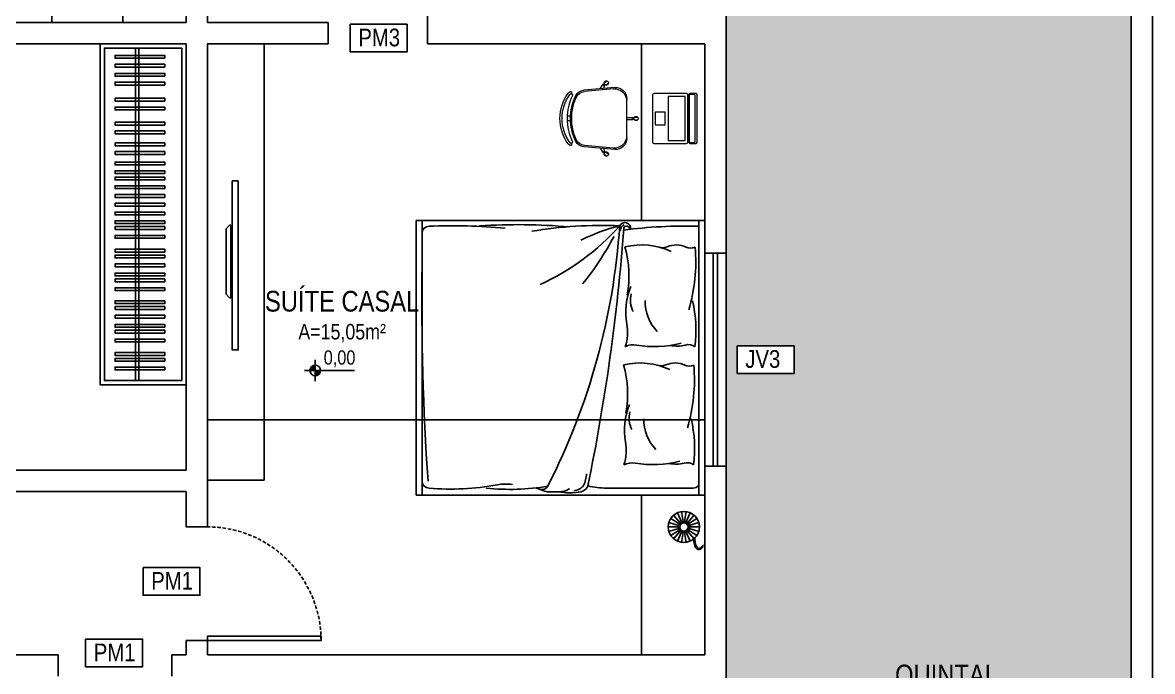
# Model space of a CAD drawing. Header units: millimetres. Extents: x -6300 to 1991, y -4770 to 4545.
# Drawn here: x -1265 to -470, y -3169 to -2712 of the extents above; entities that cross this region are included whole.
import ezdxf
from ezdxf.enums import TextEntityAlignment as Align

# ---------------------------------------------------------------- set-up
doc = ezdxf.new("R2010")
doc.units = ezdxf.units.MM
doc.header["$LTSCALE"] = 20
doc.header["$MEASUREMENT"] = 0
doc.linetypes.add('HIDDEN2', pattern=[0.1875, 0.125, -0.0625])
doc.layers.get('0').update_dxf_attribs({"linetype": 'CONTINUOUS'})
doc.layers.get('DEFPOINTS').update_dxf_attribs({"linetype": 'CONTINUOUS'})
for name, color, linetype, lineweight in [('E-Lay-9', 9, 'CONTINUOUS', 9), ('E-Pen-C', 4, 'CONTINUOUS', 15), ('E-Pen-G', 3, 'CONTINUOUS', 30), ('E-Txt-W', 7, 'CONTINUOUS', 20)]:
    doc.layers.add(name, color=color, linetype=linetype, lineweight=lineweight)
doc.layers.add('E-txt-g', color=3, linetype='CONTINUOUS')
doc.layers.add('HIDROSSANITÁRIO', color=8, linetype='CONTINUOUS')
doc.styles.add('F2', font='ARIALN.TTF')
doc.styles.add('REG60', font='romans.shx', dxfattribs={"width": 0.8, "height": 0.15})
doc.styles.add('REG80', font='romans.shx', dxfattribs={"width": 0.8, "height": 0.2})
doc.dimstyles.new('DIMENSION-1', dxfattribs={"dimtxt": 0.145, "dimasz": 0.07, "dimexe": 1, "dimexo": 0, "dimgap": 0.12, "dimtad": 1, "dimzin": 7, "dimdsep": 46, "dimtxsty": 'F2', "dimblk1": 'TRACO', "dimblk2": 'TRACO', "dimsah": 1, "dimcen": 1, "dimse1": 1, "dimse2": 1, "dimclrd": 4, "dimclre": 256, "dimclrt": 4, "dimadec": 8, "dimazin": 0, "dimtfac": 1, "dimtix": 1, "dimtmove": 2, "dimatfit": 3, "dimldrblk": 'TRACO', "dimfxl": 1, "dimtolj": 1, "dimtzin": 0, "dimarcsym": 0})

# ---------------------------------------------------------------- blocks, each defined once
blk = doc.blocks.new('TXT-AMB75')
at = {"layer": 'E-txt-g', "style": 'REG80', "width": 0.8, "flags": 8}
blk.add_attdef('TXT', text='', height=0.2, dxfattribs=at).set_placement((0.005, 0.296), align=Align.CENTER)
at = {"layer": 'E-Txt-W', "style": 'REG60', "width": 0.8, "flags": 8}
blk.add_attdef('TXT', text='', height=0.15, dxfattribs=at).set_placement((0.005, 0.027), align=Align.CENTER)
blk = doc.blocks.new('NV')
at = {"color": 4, "linetype": 'ByBlock', "ltscale": 0.5}
for p, q in [((-1.414, -0.142), (-1.414, 0.107)), ((-1.539, -0.018), (-0.953, -0.018))]:
    blk.add_line(p, q, dxfattribs=at)
at = {"color": 4, "ltscale": 2.5}
blk.add_circle((-1.414, -0.018), 0.0622, dxfattribs=at)
at = {"color": 4}
for points in [[(-1.414, -0.018), (-1.458, 0.026), (-1.476, -0.018), (-1.472, 0.006)], [(-1.414, -0.018), (-1.414, 0.045), (-1.458, 0.026), (-1.438, 0.04)], [(-1.414, -0.018), (-1.352, -0.018), (-1.37, -0.062), (-1.357, -0.041)], [(-1.414, -0.018), (-1.37, -0.062), (-1.414, -0.08), (-1.39, -0.075)]]:
    blk.add_solid(points, dxfattribs=at)
at = {"layer": 'E-Txt-W', "color": 4, "ltscale": 2.5, "style": 'F2'}
blk.add_attdef('COTAPISO', (-1.306, 0.073), '', height=0.15, dxfattribs=at)
blk = doc.blocks.new('Cadeira')
at = {"layer": 'E-Lay-9', "color": 8}
for p, q in [((-0.1393, 0), (0.1393, 0)), ((-0.0093, 0.0535), (-0.0093, 0.0769)), ((-0.0075, 0), (-0.0075, 0.0425)), ((-0.0075, 0.0425), (-0.0056, 0.0425)), ((0.0056, 0.0425), (0.0075, 0.0425)), ((0.0075, 0), (0.0075, 0.0425)), ((0.0096, 0.0535), (0.0096, 0.0769)), ((-0.25, -0.1588), (-0.265, -0.1409)), ((-0.2355, -0.1467), (-0.2505, -0.1288)), ((-0.2298, -0.1563), (-0.2313, -0.1575)), ((-0.2144, -0.1618), (-0.2298, -0.1563)), ((-0.2192, -0.0836), (-0.1996, -0.3023)), ((-0.2087, -0.0936), (-0.1898, -0.2982)), ((0.2087, -0.0936), (0.1898, -0.2982)), ((0.2192, -0.0836), (0.1996, -0.3023)), ((0.2144, -0.1618), (0.2298, -0.1563)), ((0.2298, -0.1563), (0.2313, -0.1575)), ((0.2355, -0.1467), (0.2505, -0.1288)), ((0.25, -0.1588), (0.265, -0.1409)), ((-0.2398, -0.1647), (-0.2413, -0.1659)), ((-0.2133, -0.1847), (-0.2413, -0.1659)), ((0.2133, -0.1847), (0.2413, -0.1659)), ((0.2398, -0.1647), (0.2413, -0.1659)), ((-0.0175, -0.3961), (-0.0175, -0.4196)), ((0.0175, -0.3961), (0.0175, -0.4196))]:
    blk.add_line(p, q, dxfattribs=at)
blk.add_lwpolyline([(0.1631, -0.3812, -0.237888), (-0.1631, -0.3812, 0.605717), (-0.1738, -0.3953, 0.122717), (-0.17, -0.4, 0.323529), (0.17, -0.4, 0.122717), (0.1738, -0.3953, 0.605717)], format="xyb", close=True, dxfattribs=at)
for centre in [(0, 0.0466), (-0.2382, -0.1579), (0.2382, -0.1579)]:
    blk.add_circle(centre, 0.005, dxfattribs=at)
for centre, radius, start, end in [((0.0001, 0.0652), 0.015, 281.63338, 257.45365), ((-0.1393, -0.08), 0.08, 90, 182.56924), ((0, 0.0475), 0.0075, 221.81031, 318.18969), ((0.1393, -0.08), 0.08, 357.43076, 90), ((-0.1202, -0.0886), 0.0887, 95.59249, 183.25223), ((0.1202, -0.0886), 0.0887, 356.74777, 84.40751), ((-0.2502, -0.1438), 0.015, 322.54635, 298.36662), ((-0.2388, -0.1573), 0.0075, 261.81031, 358.18969), ((0.2388, -0.1573), 0.0075, 181.81031, 278.18969), ((0.2502, -0.1438), 0.015, 241.63338, 217.45365), ((-0.1299, -0.296), 0.07, 185.12125, 243.60471), ((-0.1201, -0.2918), 0.07, 185.2999, 245.73609), ((0.1201, -0.2918), 0.07, 294.26391, 354.7001), ((0.1299, -0.296), 0.07, 296.39529, 354.87875), ((-0.1819, -0.3961), 0.00782, 29.81088, 225.32554), ((-0.1625, -0.39), 0.0125, 205.14546, 233.1301), ((0, -0.0343), 0.3622, 243.60471, 296.39529), ((0, -0.0254), 0.3622, 245.73609, 294.26391), ((0.1819, -0.3961), 0.00782, 314.67446, 150.18912), ((-0.1625, -0.39), 0.0275, 205.14546, 233.45713), ((0, -0.1648), 0.3052, 234.12379, 305.87621), ((0.1625, -0.39), 0.0275, 306.54287, 334.85454)]:
    blk.add_arc(centre, radius, start, end, dxfattribs=at)
blk = doc.blocks.new('Notebook')
at = {"layer": 'E-Lay-9', "color": 8}
for p, q in [((-0.175, 0.305), (-0.175, 0.3)), ((-0.175, 0.3), (-0.175, 0.265)), ((0.165, 0.315), (-0.165, 0.315)), ((-0.165, 0.255), (0.165, 0.255)), ((0.175, 0.3), (0.175, 0.305)), ((0.175, 0.265), (0.175, 0.3))]:
    blk.add_line(p, q, dxfattribs=at)
for points in [[(-0.165, 0), (0.165, 0, 0.414214), (0.175, 0.01), (0.175, 0.24, 0.414214), (0.165, 0.25), (-0.165, 0.25, 0.414214), (-0.175, 0.24), (-0.175, 0.01, 0.414214)], [(-0.165, 0.26), (0.165, 0.26, 0.414214), (0.17, 0.265), (0.17, 0.295, 0.414214), (0.165, 0.3), (-0.165, 0.3, 0.414214), (-0.17, 0.295), (-0.17, 0.265, 0.414214)]]:
    blk.add_lwpolyline(points, format="xyb", close=True, dxfattribs=at)
for points in [[(-0.105, 0.25), (-0.145, 0.25), (-0.145, 0.255), (-0.105, 0.255)], [(0.105, 0.25), (0.145, 0.25), (0.145, 0.255), (0.105, 0.255)], [(-0.155, 0.11), (0.155, 0.11), (0.155, 0.23), (-0.155, 0.23)], [(-0.045, 0.02), (0.045, 0.02), (0.045, 0.09), (-0.045, 0.09)]]:
    blk.add_lwpolyline(points, close=True, dxfattribs=at)
for centre, start, end in [((-0.165, 0.305), 90, 180), ((-0.165, 0.265), 180, 270), ((0.165, 0.305), 0, 90), ((0.165, 0.265), 270, 360)]:
    blk.add_arc(centre, 0.01, start, end, dxfattribs=at)
blk = doc.blocks.new('TRACO')
at = {"layer": 'E-Pen-C'}
for p, q in [((-1, 0), (1, 0)), ((0, 1), (0, -1))]:
    blk.add_line(p, q, dxfattribs=at)
at = {"layer": 'E-Pen-G'}
blk.add_line((0, 0), (0, 0), dxfattribs=at)
blk = doc.blocks.new('*D1147')
at = {"layer": 'DEFPOINTS', "color": 0, "linetype": 'Continuous'}
for p in [(-784.71, -2991.93), (-1134.71, -3006.34, -182.96), (-784.71, -3011.15, -182.96)]:
    blk.add_point(p, dxfattribs=at)
at = {"layer": 'HIDROSSANITÁRIO', "color": 4, "linetype": 'Continuous', "lineweight": -2}
blk.add_line((-1134.64, -2991.93), (-784.78, -2991.93), dxfattribs=at)
at = {"layer": 'HIDROSSANITÁRIO', "color": 4, "linetype": 'Continuous', "lineweight": -2, "xscale": 0.07, "yscale": 0.07, "zscale": 0.07, "rotation": 180}
blk.add_blockref('TRACO', (-1134.71, -2991.93), dxfattribs=at)
at = {"layer": 'HIDROSSANITÁRIO', "color": 4, "linetype": 'Continuous', "lineweight": -2, "xscale": 0.07, "yscale": 0.07, "zscale": 0.07}
blk.add_blockref('TRACO', (-784.71, -2991.93), dxfattribs=at)
at = {"layer": 'HIDROSSANITÁRIO', "color": 4, "linetype": 'Continuous', "insert": (-959.71, -2991.74), "char_height": 0.145, "attachment_point": 5, "style": 'F2'}
blk.add_mtext('\\A1;350.00', dxfattribs=at)

msp = doc.modelspace()

# ---------------------------------------------------------------- hatches: boundary and pattern name
at = {"layer": 'HIDROSSANITÁRIO', "linetype": 'Continuous'}
h = msp.add_hatch(dxfattribs=at)
h.set_pattern_fill('PATIO3', color=8, scale=60, style=0, pattern_type=2)
h.set_pattern_definition([(243.4349, (-158282.17, -6495.51), (60.0000786, 59.9999495), [20.1246, -114.03948]), (153.4349, (-158270.17, -6501.51), (59.9999495, -60.0000786), [13.41642, -120.74766]), (153.4349, (-158255.17, -6501.51), (59.9999495, -60.0000786), [13.41642, -120.74766]), (243.4349, (-158267.17, -6495.51), (60.0000786, 59.9999495), [6.70818, -127.4559]), (153.4349, (-158240.17, -6501.51), (59.9999495, -60.0000786), [13.41642, -120.74766]), (243.4349, (-158252.17, -6495.51), (60.0000786, 59.9999495), [13.41642, -120.74766]), (158.1986, (-158234.171, -6496.709), (-180.0000164, 59.9999946), [3.23112, -319.87878]), (243.4349, (-158237.17, -6495.51), (60.0000786, 59.9999495), [6.70818, -127.4559]), (154.9831, (-158234.171, -6511.7094), (-779.99997481, 360.000110015), [9.93174, -983.24496]), (63.4349, (-158252.17, -6525.51), (-60.0000786, -59.9999495), [20.1246, -114.03948]), (153.4349, (-158246.17, -6513.51), (59.9999495, -60.0000786), [13.41642, -120.74766]), (63.4349, (-158267.17, -6525.51), (-60.0000786, -59.9999495), [6.70818, -127.4559]), (153.4349, (-158261.17, -6513.51), (59.9999495, -60.0000786), [13.41642, -120.74766]), (153.4349, (-158276.17, -6513.51), (59.9999495, -60.0000786), [13.41642, -120.74766]), (63.4349, (-158282.17, -6525.51), (-60.0000786, -59.9999495), [20.1246, -114.03948]), (63.4349, (-158243.17, -6537.51), (-60.0000786, -59.9999495), [20.1246, -114.03948]), (153.4349, (-158237.17, -6525.51), (59.9999495, -60.0000786), [13.41642, -120.74766]), (153.4349, (-158252.17, -6525.51), (59.9999495, -60.0000786), [13.41642, -120.74766]), (63.4349, (-158273.17, -6537.51), (-60.0000786, -59.9999495), [13.41642, -120.74766]), (153.4349, (-158267.17, -6525.51), (59.9999495, -60.0000786), [13.41642, -120.74766]), (153.4349, (-158282.17, -6525.51), (59.9999495, -60.0000786), [13.41642, -120.74766]), (63.4349, (-158294.17, -6549.51), (-60.0000786, -59.9999495), [20.1246, -114.03948]), (153.4349, (-158234.17, -6534.51), (59.9999495, -60.0000786), [6.70818, -127.4559]), (153.4349, (-158243.17, -6537.51), (59.9999495, -60.0000786), [13.41642, -120.74766]), (153.4349, (-158258.17, -6537.51), (59.9999495, -60.0000786), [13.41642, -120.74766]), (153.4349, (-158273.17, -6537.51), (59.9999495, -60.0000786), [13.41642, -120.74766]), (153.4349, (-158288.17, -6537.51), (59.9999495, -60.0000786), [6.70818, -127.4559]), (153.4349, (-158234.17, -6549.51), (59.9999495, -60.0000786), [13.41642, -120.74766]), (63.4349, (-158252.17, -6555.51), (-60.0000786, -59.9999495), [13.41642, -120.74766]), (153.4349, (-158249.17, -6549.51), (59.9999495, -60.0000786), [13.41642, -120.74766]), (243.4349, (-158276.17, -6543.51), (60.0000786, 59.9999495), [13.41642, -120.74766]), (153.4349, (-158264.17, -6549.51), (59.9999495, -60.0000786), [13.41642, -120.74766]), (153.4349, (-158279.17, -6549.51), (59.9999495, -60.0000786), [13.41642, -120.74766]), (154.9831, (-158285.171, -6501.5094), (-779.99997481, 360.000110015), [9.93174, -983.24496]), (158.1986, (-158291.171, -6513.509), (-180.0000164, 59.9999946), [3.23112, -319.87878]), (243.4349, (-158255.17, -6531.51), (60.0000786, 59.9999495), [20.1246, -114.03948]), (63.4349, (-158261.17, -6513.51), (-60.0000786, -59.9999495), [6.70818, -127.4559])])
h.paths.add_polyline_path([(-2684.708, -3137.168), (-2569.31, -3137.274), (-2569.708, -3137.168), (-2569.718, -2562.24), (-1149.708, -2562.24), (-1149.708, -2447.168), (-1149.708, -2077.168), (-1513.283, -2077.168), (-1516.936, -2117.168), (-1527.283, -2153.485), (-1547.63, -2184.338), (-1580.967, -2217.588), (-1616.68, -2238.198), (-1653.909, -2249.197), (-1676.688, -2251.398), (-2684.708, -2251.398)])
h.paths.add_polyline_path([(-1778.299, -2460.83), (-1730.365, -2488.419), (-1492.577, -2483.052), (-1372.476, -2480.258), (-1336.859, -2469.952), (-1324.644, -2401.076), (-1325.813, -2353.775), (-1336.112, -2321.369), (-1347.614, -2304.043), (-1426.348, -2295.734), (-1653.57, -2292.825), (-1719.591, -2296.372), (-1781.491, -2310.505), (-1785.903, -2344.296), (-1785.833, -2443.473), (-1781.029, -2460.254)], flags=16)
h.paths.add_polyline_path([(-2014.328, -2428.812), (-2014.328, -2425.079), (-2015.756, -2425.364), (-2016.967, -2426.173)], flags=24)
h.paths.add_polyline_path([(-2014.328, -2428.812), (-2016.967, -2426.173), (-2017.776, -2427.384), (-2018.061, -2428.812)], flags=24)
h.paths.add_polyline_path([(-2014.328, -2428.812), (-2010.596, -2428.812), (-2010.88, -2430.24), (-2011.689, -2431.451)], flags=24)
h.paths.add_polyline_path([(-2014.328, -2428.812), (-2011.689, -2431.451), (-2012.9, -2432.26), (-2014.328, -2432.544)], flags=24)
edge = h.paths.add_edge_path(flags=16)
edge.add_line((-2014.328, -2436.277), (-2014.328, -2421.347))
edge = h.paths.add_edge_path(flags=16)
edge.add_arc((-2014.328, -2428.812), 3.732, 0, 360)
edge = h.paths.add_edge_path(flags=16)
edge.add_line((-2021.793, -2428.812), (-1986.681, -2428.812))
h.paths.add_polyline_path([(-2011.361, -2429.701), (-1979.24, -2429.701), (-1979.24, -2411.672), (-2011.361, -2411.672)], flags=24)
h.paths.add_polyline_path([(-2048.842, -2391.397), (-1941.943, -2391.397), (-1941.943, -2368.766), (-2048.842, -2368.766)], flags=24)
h.paths.add_polyline_path([(-2029.499, -2412.463), (-1961.286, -2412.463), (-1961.286, -2392.748), (-2029.499, -2392.748)], flags=24)
h.paths.add_polyline_path([(-2582.402, -2460.827), (-2534.468, -2488.415), (-2296.68, -2483.049), (-2176.579, -2480.255), (-2140.962, -2469.949), (-2128.748, -2401.072), (-2129.916, -2353.772), (-2140.215, -2321.366), (-2151.717, -2304.04), (-2230.452, -2295.731), (-2457.673, -2292.822), (-2523.695, -2296.369), (-2585.594, -2310.502), (-2590.007, -2344.292), (-2589.936, -2443.469), (-2585.132, -2460.25)], flags=16)
h.paths.add_polyline_path([(-2661.5, -2412.762), (-2621.471, -2412.762), (-2621.471, -2432.229), (-2661.5, -2432.229)], flags=16)
h.paths.add_polyline_path([(-2681.202, -2614.344), (-2681.202, -2314.344), (-2684.202, -2314.344), (-2684.202, -2614.344)], flags=16)
h.paths.add_polyline_path([(-2681.202, -3064.709), (-2681.202, -2714.344), (-2684.202, -2714.344), (-2684.202, -3064.709)], flags=16)
h.paths.add_polyline_path([(-2661.5, -2829.146), (-2621.471, -2829.146), (-2621.471, -2848.613), (-2661.5, -2848.613)], flags=16)
h.paths.add_polyline_path([(-2039.604, -2472.32), (-1931.699, -2472.32), (-1931.699, -2451.877), (-2039.604, -2451.877)], flags=24)
h.paths.add_polyline_path([(-2052.038, -2455.539), (-1906.714, -2455.539), (-1906.714, -2439.217), (-2052.038, -2439.217)], flags=24)
h.paths.add_polyline_path([(-1275.216, -2118.684), (-1097.316, -2118.684), (-1097.316, -2091.463), (-1275.216, -2091.463)], flags=9)
at = {"layer": 'HIDROSSANITÁRIO'}
h = msp.add_hatch(dxfattribs=at)
h.set_pattern_fill('GRASS', color=8, scale=20, style=0)
h.set_pattern_definition([(90, (-158294.171, -6555.51), (-14.1421356, 14.1421356), [3.75, -24.5342713]), (45, (-158294.171, -6555.51), (-14.1421356, 14.1421356), [3.75, -16.25]), (135, (-158294.171, -6555.51), (-14.1421356, -14.1421356), [3.75, -16.25])])
h.paths.add_polyline_path([(-1014.708, -3662.168), (-769.708, -3662.168), (-769.708, -2447.168), (-484.708, -2447.168), (-484.708, -3797.168), (-1014.708, -3797.168)])
h.paths.add_polyline_path([(-761.03, -3559.14), (-721.001, -3559.14), (-721.001, -3578.607), (-761.03, -3578.607)], flags=16)
h.paths.add_polyline_path([(-761.909, -3311.468), (-721.88, -3311.468), (-721.88, -3330.934), (-761.909, -3330.934)], flags=16)
h.paths.add_polyline_path([(-633.514, -3220.209), (-633.514, -3216.476), (-634.943, -3216.761), (-636.154, -3217.57)], flags=24)
h.paths.add_polyline_path([(-633.514, -3220.209), (-636.154, -3217.57), (-636.963, -3218.781), (-637.247, -3220.209)], flags=24)
h.paths.add_polyline_path([(-633.514, -3220.209), (-629.782, -3220.209), (-630.066, -3221.637), (-630.875, -3222.848)], flags=24)
h.paths.add_polyline_path([(-633.514, -3220.209), (-630.875, -3222.848), (-632.086, -3223.657), (-633.514, -3223.941)], flags=24)
edge = h.paths.add_edge_path(flags=16)
edge.add_line((-633.514, -3227.674), (-633.514, -3212.744))
edge = h.paths.add_edge_path(flags=16)
edge.add_arc((-633.514, -3220.209), 3.732, 0, 360)
edge = h.paths.add_edge_path(flags=16)
edge.add_line((-640.979, -3220.209), (-605.868, -3220.209))
h.paths.add_polyline_path([(-630.547, -3221.098), (-598.426, -3221.098), (-598.426, -3203.069), (-630.547, -3203.069)], flags=24)
h.paths.add_polyline_path([(-654.764, -3183.901), (-574.395, -3183.901), (-574.395, -3159.942), (-654.764, -3159.942)], flags=24)
h.paths.add_polyline_path([(-648.686, -3203.86), (-580.472, -3203.86), (-580.472, -3184.145), (-648.686, -3184.145)], flags=24)
h.paths.add_polyline_path([(-761.909, -2939.684), (-721.88, -2939.684), (-721.88, -2959.15), (-761.909, -2959.15)], flags=16)
h.paths.add_polyline_path([(-639.42, -3441.608), (-599.837, -3441.608), (-599.837, -3411.421), (-639.42, -3411.421)], flags=24)
h.paths.add_polyline_path([(-626.468, -3238.328), (-576.827, -3238.328), (-576.827, -3222.006), (-626.468, -3222.006)], flags=24)
h = msp.add_hatch(dxfattribs=at)
h.set_pattern_fill('ANSI37,_O', color=8, scale=400, angle=45)
h.set_pattern_definition([(90, (-158294.17, -6555.51), (-50, 1e-14), []), (180, (-158294.17, -6555.51), (-1e-14, -50), [])])
h.paths.add_polyline_path([(-2069.708, -2712.168), (-1149.708, -2712.168), (-1149.708, -2562.168), (-2069.708, -2562.168)])
h.paths.add_polyline_path([(-1629.749, -2640.238), (-1541.702, -2640.238), (-1541.702, -2618.368), (-1629.749, -2618.368)], flags=24)
h.paths.add_polyline_path([(-1619.832, -2661.679), (-1551.619, -2661.679), (-1551.619, -2641.964), (-1619.832, -2641.964)], flags=24)
h.paths.add_polyline_path([(-1604.661, -2678.028), (-1604.661, -2674.296), (-1606.09, -2674.58), (-1607.3, -2675.389)], flags=24)
h.paths.add_polyline_path([(-1604.661, -2678.028), (-1607.3, -2675.389), (-1608.11, -2676.6), (-1608.394, -2678.028)], flags=24)
h.paths.add_polyline_path([(-1604.661, -2678.028), (-1600.929, -2678.028), (-1601.213, -2679.457), (-1602.022, -2680.667)], flags=24)
h.paths.add_polyline_path([(-1604.661, -2678.028), (-1602.022, -2680.667), (-1603.233, -2681.477), (-1604.661, -2681.761)], flags=24)
edge = h.paths.add_edge_path(flags=16)
edge.add_line((-1604.661, -2685.493), (-1604.661, -2670.563))
edge = h.paths.add_edge_path(flags=16)
edge.add_arc((-1604.661, -2678.028), 3.732, 0, 360)
edge = h.paths.add_edge_path(flags=16)
edge.add_line((-1612.126, -2678.028), (-1577.014, -2678.028))
h.paths.add_polyline_path([(-1601.694, -2678.917), (-1569.573, -2678.917), (-1569.573, -2660.889), (-1601.694, -2660.889)], flags=24)
h.paths.add_polyline_path([(-1759.578, -2582.168), (-1739.578, -2582.168), (-1739.578, -2562.168), (-1759.578, -2562.168)], flags=16)
h.paths.add_polyline_path([(-1454.684, -2582.168), (-1434.684, -2582.168), (-1434.684, -2562.168), (-1454.684, -2562.168)], flags=16)
h.paths.add_polyline_path([(-1413.46, -2685.904), (-1373.431, -2685.904), (-1373.431, -2705.371), (-1413.46, -2705.371)], flags=16)
h.paths.add_polyline_path([(-1713.121, -2685.236), (-1673.092, -2685.236), (-1673.092, -2704.703), (-1713.121, -2704.703)], flags=16)
h.paths.add_polyline_path([(-2069.708, -2582.168), (-2049.708, -2582.168), (-2049.708, -2562.168), (-2069.708, -2562.168)], flags=17)

# ---------------------------------------------------------------- linework, layer by layer
at = {"layer": 'HIDROSSANITÁRIO', "color": 8, "linetype": 'Continuous'}
for p, q in [((-469.708, -3812.168), (-469.708, -1712.168)), ((-484.708, -3797.168), (-484.708, -1727.168)), ((-1149.708, -2447.168), (-1149.708, -2712.168)), ((-769.708, -2874.543, 182.961), (-769.708, -2447.168, 182.961)), ((-769.708, -2874.543), (-769.708, -2447.168)), ((-1134.708, -2465.809), (-1134.708, -2712.168)), ((-979.708, -2727.168), (-979.708, -2702.168)), ((-1149.708, -2712.168), (-1312.567, -2712.168)), ((-1049.708, -2712.168), (-1134.708, -2712.168)), ((-1049.708, -2727.168), (-1049.708, -2712.168)), ((-1149.708, -2727.168), (-1312.567, -2727.168)), ((-1149.708, -2727.168), (-1149.708, -3027.168)), ((-1049.708, -2727.168), (-1134.708, -2727.168)), ((-1134.708, -2727.168), (-1134.708, -3067.168)), ((-784.708, -2727.168), (-979.708, -2727.168)), ((-784.708, -2874.543), (-784.708, -2727.168)), ((-784.708, -2874.543), (-784.708, -3024.543)), ((-784.708, -2874.543), (-769.708, -2874.543)), ((-778.708, -2874.543), (-778.708, -3024.543)), ((-775.708, -2874.543), (-775.708, -3024.543)), ((-769.708, -2874.543), (-769.708, -3024.543)), ((-1149.708, -3027.168), (-1524.708, -3027.168)), ((-784.708, -3157.168), (-784.708, -3024.543)), ((-784.708, -3024.543), (-769.708, -3024.543)), ((-769.708, -3246.328, 182.961), (-769.708, -3024.543, 182.961)), ((-769.708, -3246.328), (-769.708, -3024.543)), ((-1149.708, -3042.168), (-1524.708, -3042.168)), ((-1149.708, -3042.168), (-1149.708, -3067.168)), ((-1134.708, -3067.168), (-1149.708, -3067.168)), ((-1149.708, -3147.168), (-1149.708, -3157.168)), ((-1134.708, -3147.168), (-1149.708, -3147.168)), ((-1134.708, -3147.168), (-1134.708, -3157.168)), ((-1239.708, -3157.168), (-1489.158, -3157.168)), ((-1239.708, -3157.168), (-1239.708, -3172.168)), ((-1149.708, -3157.168), (-1159.708, -3157.168)), ((-1159.708, -3157.168), (-1159.708, -3172.168)), ((-784.708, -3157.168), (-1134.708, -3157.168))]:
    msp.add_line(p, q, dxfattribs=at)
at = {"layer": 'HIDROSSANITÁRIO', "color": 8, "ltscale": 0.5}
for p, q in [((-1185.368, -2730.168, 1312.777), (-1185.368, -2964.168, 1312.777)), ((-1182.868, -2730.168, 1312.777), (-1182.868, -2964.168, 1312.777))]:
    msp.add_line(p, q, dxfattribs=at)
at = {"layer": 'HIDROSSANITÁRIO', "color": 8}
for p, q in [((-987.862, -2851.592), (-987.862, -3044.869)), ((-784.708, -2851.592), (-987.862, -2851.592)), ((-983.612, -2851.592), (-983.612, -3044.869)), ((-788.958, -2851.592), (-788.958, -3044.869)), ((-784.708, -2874.543), (-784.708, -2851.592)), ((-784.708, -3044.869), (-784.708, -3024.543)), ((-897.234, -3042.093), (-903.105, -3039.928)), ((-895.523, -3042.398), (-885.826, -3042.398)), ((-853.746, -3039.928), (-792.911, -3039.928)), ((-784.708, -3044.869), (-987.862, -3044.869)), ((-829.184, -3044.869), (-829.184, -3157.168)), ((-784.708, -3157.168), (-784.708, -3044.869)), ((-802.006, -3064.245), (-806.585, -3058.96)), ((-801.055, -3063.634), (-803.96, -3057.273)), ((-799.971, -3063.315), (-800.966, -3056.394)), ((-798.84, -3063.315), (-797.845, -3056.394)), ((-797.756, -3063.634), (-794.851, -3057.273)), ((-796.805, -3064.245), (-792.226, -3058.96)), ((-803.377, -3067.246), (-810.369, -3067.246)), ((-803.377, -3067.246), (-810.369, -3067.246)), ((-803.216, -3066.127), (-809.925, -3064.157)), ((-803.216, -3068.365), (-809.925, -3070.335)), ((-802.746, -3065.099), (-808.629, -3061.319)), ((-802.344, -3067.099), (-803.375, -3067.358)), ((-802.299, -3067.781), (-803.341, -3067.774)), ((-797.536, -3064.974), (-796.632, -3064.404)), ((-796.907, -3065.691), (-796.29, -3064.783)), ((-796.065, -3065.099), (-790.182, -3061.319)), ((-788.886, -3064.157), (-795.595, -3066.127)), ((-788.886, -3070.335), (-795.595, -3068.365)), ((-788.442, -3067.246), (-795.434, -3067.246)), ((-788.442, -3067.246), (-795.434, -3067.246)), ((-808.629, -3073.173), (-802.746, -3069.393)), ((-806.585, -3075.532), (-802.006, -3070.247)), ((-803.96, -3077.219), (-801.055, -3070.858)), ((-800.966, -3078.098), (-799.971, -3071.177)), ((-797.845, -3078.098), (-798.84, -3071.177)), ((-798.772, -3070.12), (-798.351, -3071.075)), ((-798.174, -3069.919), (-798.001, -3070.961)), ((-794.851, -3077.219), (-797.756, -3070.858)), ((-792.226, -3075.532), (-796.805, -3070.247)), ((-790.182, -3073.173), (-796.065, -3069.393)), ((-829.184, -3157.168), (-784.708, -3157.168))]:
    msp.add_line(p, q, dxfattribs=at)
for points in [[(-2069.708, -2712.168), (-1149.708, -2712.168), (-1149.708, -2562.168), (-2069.708, -2562.168)], [(-1094.708, -3034.385), (-1094.708, -2727.168), (-1134.708, -2727.168), (-1134.708, -3034.385)], [(-829.184, -2727.168), (-784.708, -2727.168), (-784.708, -2851.592), (-829.184, -2851.592)], [(-1112.905, -2823.681), (-1117.18, -2823.681), (-1117.18, -2942.653), (-1112.905, -2942.653)], [(-1118.152, -2854.733), (-1119.007, -2854.733), (-1121.572, -2857.298), (-1121.572, -2903.468), (-1119.007, -2906.033), (-1118.152, -2906.033)], [(-829.184, -3044.869), (-784.708, -3044.869), (-784.708, -3157.168), (-829.184, -3157.168)], [(-1134.708, -3147.168), (-1054.708, -3147.168), (-1054.708, -3144.168), (-1134.708, -3144.168)]]:
    msp.add_lwpolyline(points, close=True, dxfattribs=at)
for points, elevation in [([(-1034.202, -2713.33), (-994.173, -2713.33), (-994.173, -2732.797), (-1034.202, -2732.797)], 182.961), ([(-1149.708, -2727.168), (-1149.708, -2967.168), (-1210.102, -2967.168), (-1210.102, -2727.168)], 1312.777), ([(-1152.708, -2730.168), (-1152.708, -2964.168), (-1207.102, -2964.168), (-1207.102, -2730.168)], 1312.777), ([(-761.909, -2939.684), (-721.88, -2939.684), (-721.88, -2959.15), (-761.909, -2959.15)], 182.961), ([(-1179.94, -3095.872), (-1139.911, -3095.872), (-1139.911, -3115.338), (-1179.94, -3115.338)], 365.922), ([(-1220.359, -3146.218), (-1180.33, -3146.218), (-1180.33, -3165.685), (-1220.359, -3165.685)], 365.922)]:
    msp.add_lwpolyline(points, close=True, dxfattribs=dict(at, elevation=elevation))
at = {"layer": 'HIDROSSANITÁRIO', "color": 8, "ltscale": 0.5, "elevation": 1312.777}
for points in [[(-1164.643, -2737.29), (-1164.643, -2735.29), (-1199.643, -2735.29), (-1199.643, -2737.29)], [(-1164.643, -2743.446), (-1164.643, -2741.446), (-1199.643, -2741.446), (-1199.643, -2743.446)], [(-1164.643, -2749.951), (-1164.643, -2747.951), (-1199.643, -2747.951), (-1199.643, -2749.951)], [(-1164.643, -2756.107), (-1164.643, -2754.107), (-1199.643, -2754.107), (-1199.643, -2756.107)], [(-1164.643, -2767.481), (-1164.643, -2765.481), (-1199.643, -2765.481), (-1199.643, -2767.481)], [(-1164.643, -2773.637), (-1164.643, -2771.637), (-1199.643, -2771.637), (-1199.643, -2773.637)], [(-1164.643, -2784.281), (-1164.643, -2782.281), (-1199.643, -2782.281), (-1199.643, -2784.281)], [(-1164.643, -2790.437), (-1164.643, -2788.437), (-1199.643, -2788.437), (-1199.643, -2790.437)], [(-1164.643, -2798.853), (-1164.643, -2796.853), (-1199.643, -2796.853), (-1199.643, -2798.853)], [(-1164.643, -2805.009), (-1164.643, -2803.009), (-1199.643, -2803.009), (-1199.643, -2805.009)], [(-1164.643, -2812.317), (-1164.643, -2810.317), (-1199.643, -2810.317), (-1199.643, -2812.317)], [(-1164.643, -2818.473), (-1164.643, -2816.473), (-1199.643, -2816.473), (-1199.643, -2818.473)], [(-1164.643, -2820.911), (-1164.643, -2822.911), (-1199.643, -2822.911), (-1199.643, -2820.911)], [(-1164.643, -2827.067), (-1164.643, -2829.067), (-1199.643, -2829.067), (-1199.643, -2827.067)], [(-1164.643, -2833.223), (-1164.643, -2835.223), (-1199.643, -2835.223), (-1199.643, -2833.223)], [(-1164.643, -2839.38), (-1164.643, -2841.38), (-1199.643, -2841.38), (-1199.643, -2839.38)], [(-1164.643, -2845.536), (-1164.643, -2847.536), (-1199.643, -2847.536), (-1199.643, -2845.536)], [(-1164.643, -2851.692), (-1164.643, -2853.692), (-1199.643, -2853.692), (-1199.643, -2851.692)], [(-1164.643, -2857.792), (-1164.643, -2855.792), (-1199.643, -2855.792), (-1199.643, -2857.792)], [(-1164.643, -2863.948), (-1164.643, -2861.948), (-1199.643, -2861.948), (-1199.643, -2863.948)], [(-1164.643, -2871.782), (-1164.643, -2873.782), (-1199.643, -2873.782), (-1199.643, -2871.782)], [(-1164.643, -2877.882), (-1164.643, -2875.882), (-1199.643, -2875.882), (-1199.643, -2877.882)], [(-1164.643, -2884.038), (-1164.643, -2882.038), (-1199.643, -2882.038), (-1199.643, -2884.038)], [(-1164.643, -2888.524), (-1164.643, -2890.524), (-1199.643, -2890.524), (-1199.643, -2888.524)], [(-1164.643, -2894.624), (-1164.643, -2892.624), (-1199.643, -2892.624), (-1199.643, -2894.624)], [(-1164.643, -2900.78), (-1164.643, -2898.78), (-1199.643, -2898.78), (-1199.643, -2900.78)], [(-1164.643, -2907.943), (-1164.643, -2909.943), (-1199.643, -2909.943), (-1199.643, -2907.943)], [(-1164.643, -2914.043), (-1164.643, -2912.043), (-1199.643, -2912.043), (-1199.643, -2914.043)], [(-1164.643, -2920.199), (-1164.643, -2918.199), (-1199.643, -2918.199), (-1199.643, -2920.199)], [(-1164.643, -2924.685), (-1164.643, -2926.685), (-1199.643, -2926.685), (-1199.643, -2924.685)], [(-1164.643, -2930.785), (-1164.643, -2928.785), (-1199.643, -2928.785), (-1199.643, -2930.785)], [(-1164.643, -2936.941), (-1164.643, -2934.941), (-1199.643, -2934.941), (-1199.643, -2936.941)], [(-1164.643, -2944.443), (-1164.643, -2946.443), (-1199.643, -2946.443), (-1199.643, -2944.443)], [(-1164.643, -2950.543), (-1164.643, -2948.543), (-1199.643, -2948.543), (-1199.643, -2950.543)], [(-1164.643, -2956.699), (-1164.643, -2954.699), (-1199.643, -2954.699), (-1199.643, -2956.699)]]:
    msp.add_lwpolyline(points, close=True, dxfattribs=at)
at = {"layer": 'HIDROSSANITÁRIO', "color": 8}
for radius in [10.964, 3.971, 2.943]:
    msp.add_circle((-799.405, -3067.246), radius, dxfattribs=at)
for centre, radius, start, end in [((-840.898, -2857.052), 4.091, 351.609104, 153.938181), ((-978.67, -2860.487), 4.942, 90, 180), ((-962.25, -3274.313), 419.09, 84.922386, 92.24547), ((-916.067, -3276.673), 422.246, 85.085763, 93.68085), ((-857.525, -3151.207), 296.236, 87.494072, 99.509407), ((-969.169, -2744.84), 166.48, 294.383269, 318.45325), ((-1315.787, -2823.838), 472.26, 332.960027, 356.185675), ((-810.895, -2988.45), 137.387, 104.189385, 116.309584), ((-2264.423, -2751.25), 1426.675, 348.39087, 355.749121), ((-839.916, -2858.24), 4.088, 112.605191, 184.498882), ((-798.39, -3187.057), 331.646, 88.370317, 97.532228), ((-839.652, -2857.426), 2.065, 351.291469, 168.125596), ((-1032.481, -2765.208), 208.155, 321.037593, 332.08563), ((-829.492, -2919.123), 50.424, 65.117953, 102.986189), ((-804.694, -2885.425), 16.704, 65.787732, 112.880829), ((-914.514, -2890.356), 76.454, 349.763802, 15.449738), ((-814.487, -2862.218), 8.484, 249.016086, 292.880829), ((-794.506, -2862.77), 8.135, 245.787732, 291.712379), ((-907.247, -2880.861), 116.229, 343.20165, 5.199018), ((944.804, -2906.135), 1928.554, 179.313443, 183.831179), ((-795.708, -2915.704), 44.599, 156.687841, 191.121737), ((-820.333, -2907.73), 16.672, 164.140665, 207.698499), ((-797.509, -2909.028), 29.1, 177.829475, 225.009831), ((-879.205, -2928.858), 88.321, 352.509937, 13.573174), ((-873.461, -2929.93), 34.453, 342.35976, 9.39259), ((-834.873, -2951.681), 12.69, 80.371122, 116.964937), ((-820.066, -2864.404), 75.834, 260.371122, 284.259951), ((-804.029, -2918.099), 21.835, 257.311958, 285.198766), ((-796.236, -2946.787), 7.893, 54.378765, 105.198766), ((-830.434, -3002.21), 50.424, 65.117953, 102.986189), ((-915.456, -2973.442), 76.454, 349.763802, 15.449738), ((-815.429, -2945.305), 8.484, 249.016086, 292.880829), ((-805.635, -2968.511), 16.704, 65.787732, 112.880829), ((-795.448, -2945.857), 8.135, 245.787732, 291.712379), ((-908.189, -2963.947), 116.229, 343.20165, 5.199018), ((-796.65, -2998.791), 44.599, 156.687841, 191.121737), ((-821.275, -2990.817), 16.672, 164.140665, 207.698499), ((-798.451, -2992.114), 29.1, 177.829475, 225.009831), ((-880.147, -3011.944), 88.321, 352.509937, 13.573174), ((-874.402, -3013.016), 34.453, 342.35976, 9.39259), ((-821.008, -2947.491), 75.834, 260.371122, 284.259951), ((-835.815, -3034.767), 12.69, 80.371122, 116.964937), ((-804.971, -3001.185), 21.835, 257.311958, 285.198766), ((-797.177, -3029.873), 7.893, 54.378765, 105.198766), ((-978.67, -3034.986), 4.942, 180, 270), ((-891.024, -3028.339), 23.198, 335.033856, 356.464005), ((-963.257, -2860.757), 179.833, 265.083469, 280.399042), ((-921.999, -2878.207), 162.559, 264.178003, 279.507083), ((-924.315, -3069.948), 32.956, 82.474666, 101.342535), ((-899.407, -3036.024), 4.942, 249.754101, 329.487219), ((-895.523, -3037.457), 4.942, 249.754101, 270), ((-895.523, -3037.457), 4.942, 249.754101, 270), ((-879.606, -3008.185), 35.124, 256.928646, 282.88269), ((-886.458, -3031.763), 10.654, 266.60169, 307.730196), ((-877.729, -3031.775), 10.012, 274.684898, 320.598405), ((-873.317, -3035.68), 6.918, 282.88269, 348.38686), ((-852.904, -2977.146), 62.788, 257.089042, 269.231293), ((-792.911, -3034.986), 4.942, 270, 323.130102)]:
    msp.add_arc(centre, radius, start, end, dxfattribs=at)
at = {"layer": 'HIDROSSANITÁRIO', "color": 8, "linetype": 'HIDDEN2'}
msp.add_arc((-1134.708, -3147.168, -89.274), 80, 0, 90, dxfattribs=at)
at = {"layer": 'HIDROSSANITÁRIO', "color": 8}
msp.add_open_spline([(-792.453, -3075.724), (-792.463, -3076.923), (-792.412, -3078.196), (-791.565, -3080.906), (-790.926, -3082.613), (-787.993, -3083.532), (-786.926, -3082.516), (-785.89, -3081.384), (-785.748, -3081.222), (-785.608, -3081.058)], degree=3, knots=[0.00771835, 0.00771835, 0.00771835, 0.00771835, 0.04288672, 0.04288672, 0.07854433, 0.07854433, 0.10847776, 0.10847776, 0.11328729, 0.11328729, 0.11328729, 0.11328729], dxfattribs=at)
msp.add_spline([(-791.615, -3074.96), (-790.924, -3080.054), (-789.075, -3082.327), (-785.608, -3079.77)], degree=3, dxfattribs=at)

# ---------------------------------------------------------------- block references
at = {"layer": 'HIDROSSANITÁRIO', "color": 8, "yscale": 100, "zscale": 100, "rotation": 270}
for name, p, xscale in [('Cadeira', (-839.576, -2779.692, 328.589), -100), ('Notebook', (-821.556, -2779.689, 328.589), 100)]:
    msp.add_blockref(name, p, dxfattribs=dict(at, xscale=xscale))
at = {"layer": 'HIDROSSANITÁRIO', "color": 8}
ref = msp.add_blockref('TXT-AMB75', (-1040.253, -2937.219, 182.961), dxfattribs=dict(at, xscale=72.9, yscale=72.9, zscale=72.9))
ref.add_attrib('TXT', 'SUÍTE CASAL', dxfattribs={"layer": 'E-txt-g', "color": 2, "height": 14.58, "style": 'F2'}).set_placement((-1039.855, -2915.609, 182.961), align=Align.CENTER)
ref.add_attrib('TXT', 'A=15,05m²', dxfattribs={"layer": 'E-Txt-W', "height": 10.935, "style": 'F2'}).set_placement((-1039.855, -2935.245, 182.961), align=Align.CENTER)
ref = msp.add_blockref('NV', (-973.934, -2955.982, 182.961), dxfattribs=dict(at, xscale=60, yscale=60, zscale=60))
ref.add_attrib('COTAPISO', '0,00', (-1052.818, -2952.95, 182.961), dxfattribs={"layer": 'E-Txt-W', "color": 4, "ltscale": 2.5, "height": 10, "style": 'F2'})
ref = msp.add_blockref('TXT-AMB75', (-614.977, -3200.384, 182.961), dxfattribs=dict(at, xscale=72.9, yscale=72.9, zscale=72.9))
ref.add_attrib('TXT', 'QUINTAL', dxfattribs={"layer": 'E-txt-g', "color": 2, "height": 14.58, "style": 'F2'}).set_placement((-614.579, -3178.774, 182.961), align=Align.CENTER)
ref.add_attrib('TXT', 'A=41,78m²', dxfattribs={"layer": 'E-Txt-W', "height": 10.935, "style": 'F2'}).set_placement((-614.579, -3198.411, 182.961), align=Align.CENTER)

# ---------------------------------------------------------------- texts
at = {"layer": 'HIDROSSANITÁRIO', "color": 8, "linetype": 'Continuous', "style": 'F2'}
for s, p in [('PM3', (-1028.448, -2716.408, 182.961)), ('JV3', (-756.155, -2942.762, 182.961)), ('PM1', (-1174.186, -3098.95, 365.922)), ('PM1', (-1214.605, -3149.296, 365.922))]:
    msp.add_text(s, height=12.4603, dxfattribs=at).set_placement(p, align=Align.TOP_LEFT)

# ---------------------------------------------------------------- dimensions: what is measured, and where the dimension line sits
at = {"layer": 'HIDROSSANITÁRIO', "color": 8, "linetype": 'Continuous'}
dim = msp.add_linear_dim(base=(-784.708, -2991.933, 182.961), p1=(-1134.708, -3006.342), p2=(-784.708, -3011.145), dimstyle='DIMENSION-1', override={"dimfxl": 0.06}, dxfattribs=at)
dim.commit()
dim.dimension.update_dxf_attribs({"geometry": '*D1147', "text_midpoint": (-959.708, -2991.739, 182.961)})

doc.saveas('drawing.dxf')
